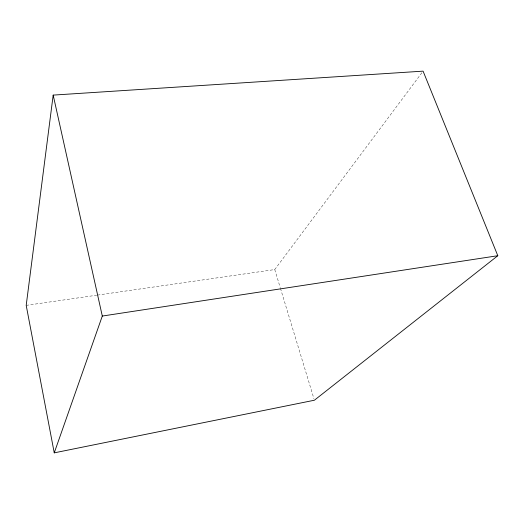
<?xml version="1.0" encoding="UTF-8"?>
<svg xmlns="http://www.w3.org/2000/svg" width="524" height="524" viewBox="0 0 524 524"><rect width="100%" height="100%" fill="white"/><g stroke="black" fill="none" stroke-linecap="round" stroke-linejoin="round"><path stroke-width="0.39" stroke-dasharray="2.62 1.97" d="M97.444 295.104L274.753 269.559L422.593 71.801M26.2 305.368L96.639 295.222M274.753 269.559L280.216 287.558M280.451 288.338L313.922 398.659"/><path stroke-width="0.79" d="M53.179 95.106L26.2 305.368L54.247 452.854L314.4 400.225L497.8 255.719L423.084 71.146L53.179 95.106L102.298 316.051L54.247 452.854M102.298 316.051L497.8 255.719"/></g></svg>
